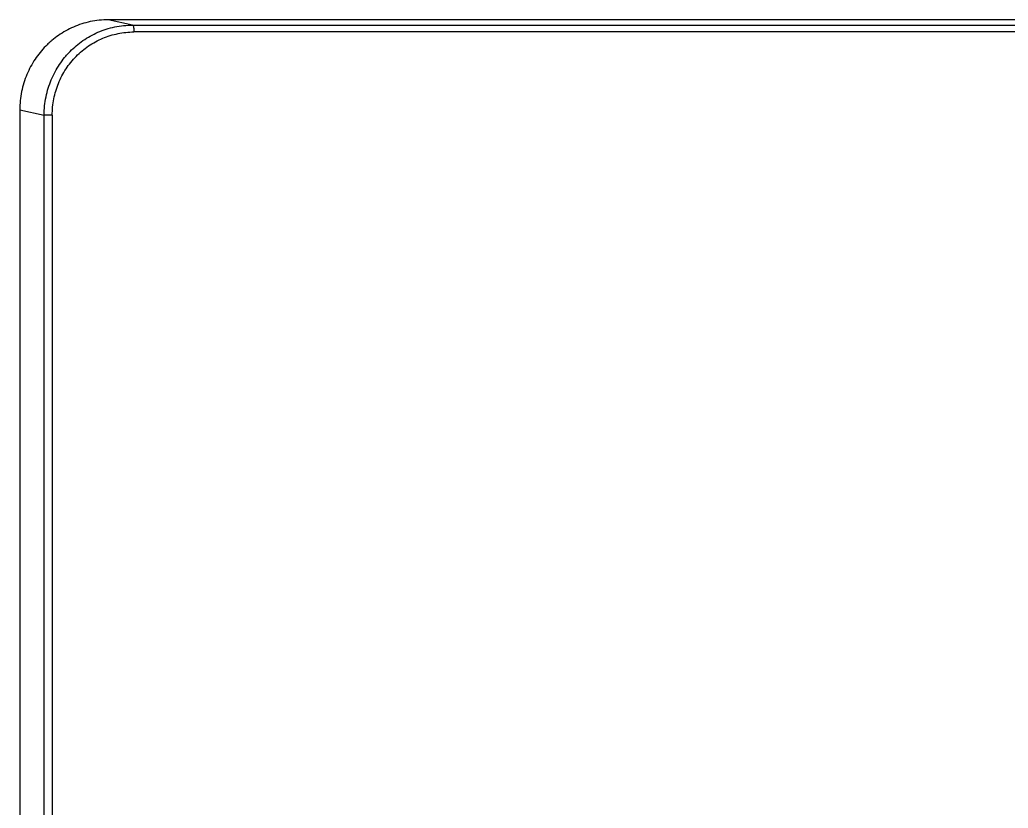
# Model space of a CAD drawing. Header units: millimetres. Extents: x -33000 to 294000, y 0 to 42408.
# Drawn here: x 135922.6 to 136065, y 15181 to 15294.6 of the extents above; entities that cross this region are included whole.
import ezdxf

# ---------------------------------------------------------------- set-up
doc = ezdxf.new("R2010")
doc.units = ezdxf.units.MM
doc.header["$LTSCALE"] = 50
doc.layers.add('arch', color=8, linetype='Continuous')

msp = doc.modelspace()

# ---------------------------------------------------------------- linework, layer by layer
at = {"layer": 'arch'}
for p, q in [((136116.66, 15294.58), (135935.39, 15294.58)), ((135938.91, 15293.82), (135935.39, 15294.58)), ((135938.91, 15293.82), (136118.69, 15293.82)), ((136118.86, 15292.82), (135939.09, 15292.82)), ((135922.65, 15281.59), (135922.65, 15027.61)), ((135922.65, 15281.59), (135926.17, 15280.83)), ((135926.17, 15028.38), (135926.17, 15280.83)), ((135927.33, 15280.83), (135927.33, 15028.38))]:
    msp.add_line(p, q, dxfattribs=at)
for points, knots in [([(135935.39, 15294.58), (135934.95, 15294.58), (135934.52, 15294.55), (135933.65, 15294.46), (135933.23, 15294.4), (135932.39, 15294.22), (135931.98, 15294.11), (135931.17, 15293.85), (135930.78, 15293.7), (135930.01, 15293.37), (135929.64, 15293.19), (135928.92, 15292.78), (135928.57, 15292.57), (135927.9, 15292.1), (135927.57, 15291.85), (135927.11, 15291.47), (135926.96, 15291.33), (135926.74, 15291.13), (135926.63, 15291.02), (135926.53, 15290.92), (135926.45, 15290.85), (135926.42, 15290.81), (135926.11, 15290.49), (135925.84, 15290.2), (135925.33, 15289.57), (135925.08, 15289.24), (135924.63, 15288.56), (135924.41, 15288.2), (135924.02, 15287.46), (135923.84, 15287.08), (135923.51, 15286.3), (135923.36, 15285.9), (135923.11, 15285.08), (135923, 15284.66), (135922.83, 15283.8), (135922.76, 15283.37), (135922.67, 15282.49), (135922.65, 15282.04), (135922.65, 15281.59)], [0, 0, 0, 0, 0.0625, 0.0625, 0.125, 0.125, 0.1875, 0.1875, 0.25, 0.25, 0.3125, 0.3125, 0.375, 0.375, 0.4375, 0.4375, 0.46875, 0.46875, 0.484375, 0.492187, 0.492187, 0.5, 0.5, 0.5625, 0.5625, 0.625, 0.625, 0.6875, 0.6875, 0.75, 0.75, 0.8125, 0.8125, 0.875, 0.875, 0.9375, 0.9375, 1, 1, 1, 1]), ([(135926.17, 15280.83), (135926.17, 15281.28), (135926.19, 15281.73), (135926.28, 15282.61), (135926.35, 15283.04), (135926.52, 15283.9), (135926.63, 15284.32), (135926.89, 15285.14), (135927.03, 15285.54), (135927.36, 15286.32), (135927.54, 15286.7), (135927.94, 15287.44), (135928.15, 15287.79), (135928.61, 15288.48), (135928.85, 15288.81), (135929.23, 15289.28), (135929.36, 15289.43), (135929.56, 15289.65), (135929.66, 15289.76), (135929.77, 15289.87), (135929.84, 15289.95), (135929.87, 15289.98), (135930.19, 15290.3), (135930.48, 15290.57), (135931.09, 15291.09), (135931.42, 15291.34), (135932.09, 15291.8), (135932.44, 15292.02), (135933.16, 15292.42), (135933.53, 15292.61), (135934.3, 15292.94), (135934.69, 15293.09), (135935.5, 15293.35), (135935.91, 15293.46), (135936.75, 15293.63), (135937.17, 15293.7), (135938.04, 15293.79), (135938.47, 15293.82), (135938.91, 15293.82)], [0, 0, 0, 0, 0.0625, 0.0625, 0.125, 0.125, 0.1875, 0.1875, 0.25, 0.25, 0.3125, 0.3125, 0.375, 0.375, 0.4375, 0.4375, 0.46875, 0.46875, 0.484375, 0.492188, 0.492188, 0.5, 0.5, 0.5625, 0.5625, 0.625, 0.625, 0.6875, 0.6875, 0.75, 0.75, 0.8125, 0.8125, 0.875, 0.875, 0.9375, 0.9375, 1, 1, 1, 1]), ([(135938.91, 15293.82), (135938.92, 15293.81), (135938.94, 15293.8), (135938.96, 15293.77), (135938.97, 15293.75), (135938.99, 15293.7), (135939, 15293.67), (135939.02, 15293.59), (135939.03, 15293.55), (135939.05, 15293.46), (135939.06, 15293.41), (135939.07, 15293.3), (135939.07, 15293.25), (135939.08, 15293.13), (135939.09, 15293.07), (135939.09, 15292.94), (135939.09, 15292.88), (135939.09, 15292.82)], [0, 0, 0, 0, 0.125, 0.125, 0.25, 0.25, 0.375, 0.375, 0.5, 0.5, 0.625, 0.625, 0.75, 0.75, 0.875, 0.875, 1, 1, 1, 1]), ([(135927.33, 15280.83), (135927.33, 15281.23), (135927.35, 15281.62), (135927.42, 15282.4), (135927.48, 15282.79), (135927.63, 15283.56), (135927.72, 15283.94), (135927.95, 15284.69), (135928.08, 15285.06), (135928.37, 15285.78), (135928.54, 15286.14), (135928.9, 15286.83), (135929.1, 15287.17), (135929.52, 15287.82), (135929.75, 15288.13), (135930.24, 15288.74), (135930.5, 15289.03), (135931.05, 15289.59), (135931.33, 15289.85), (135931.93, 15290.35), (135932.24, 15290.58), (135932.88, 15291.02), (135933.21, 15291.22), (135933.89, 15291.59), (135934.24, 15291.76), (135934.95, 15292.06), (135935.31, 15292.19), (135936.05, 15292.42), (135936.42, 15292.51), (135937.18, 15292.66), (135937.56, 15292.72), (135938.32, 15292.8), (135938.71, 15292.82), (135939.09, 15292.82)], [0, 0, 0, 0, 0.0625, 0.0625, 0.125, 0.125, 0.1875, 0.1875, 0.25, 0.25, 0.3125, 0.3125, 0.375, 0.375, 0.4375, 0.4375, 0.5, 0.5, 0.5625, 0.5625, 0.625, 0.625, 0.6875, 0.6875, 0.75, 0.75, 0.8125, 0.8125, 0.875, 0.875, 0.9375, 0.9375, 1, 1, 1, 1]), ([(135927.33, 15280.83), (135927.27, 15280.83), (135927.2, 15280.83), (135927.08, 15280.83), (135927.01, 15280.83), (135926.89, 15280.83), (135926.83, 15280.83), (135926.71, 15280.83), (135926.65, 15280.83), (135926.55, 15280.83), (135926.5, 15280.83), (135926.41, 15280.83), (135926.36, 15280.83), (135926.29, 15280.83), (135926.26, 15280.83), (135926.2, 15280.83), (135926.18, 15280.83), (135926.17, 15280.83)], [0, 0, 0, 0, 0.125, 0.125, 0.25, 0.25, 0.375, 0.375, 0.5, 0.5, 0.625, 0.625, 0.75, 0.75, 0.875, 0.875, 1, 1, 1, 1])]:
    msp.add_open_spline(points, degree=3, knots=knots, dxfattribs=at)

doc.saveas('drawing.dxf')
